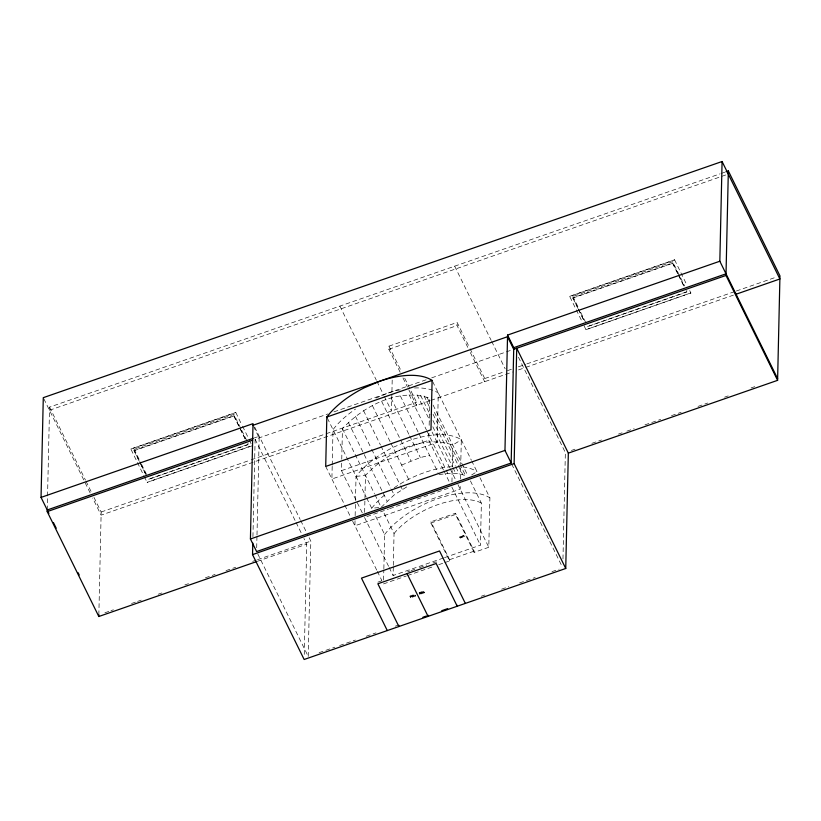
<?xml version="1.0" encoding="UTF-8"?>
<svg xmlns="http://www.w3.org/2000/svg" width="821" height="821" viewBox="0 0 821 821"><rect width="100%" height="100%" fill="white"/><g stroke="black" fill="none" stroke-linecap="round" stroke-linejoin="round"><path stroke-width="0.62" stroke-dasharray="4.11 3.08" d="M47.238 509.985L47.526 497.198M47.556 495.925L49.558 407.124L719.863 173.908M98.848 614.867L101.168 512.006L93.871 497.187M130.857 449.036L235.822 412.511L130.857 449.036L143.757 475.523M145.358 473.676L134.059 450.708L134.1 449.118L233.893 414.4L241.23 429.321M252.088 445.844L147.123 482.368L252.098 445.577M245.151 438.958L233.852 415.99L233.893 414.4M248.014 443.094L247.973 444.695L148.18 479.413L247.983 444.428M252.94 536.667L255.126 439.276L327.938 413.948M256.706 547.73L256.963 536.236M256.994 534.964L259.21 436.238L254.366 437.921M304.263 654.368L306.736 544.159L303.934 538.463M308.224 656.451L310.82 541.121L307.454 534.276M332.187 466.359L331.9 479.023L437.183 442.396L438.291 392.992A65.885 32.04 -26.2 0 0 414.041 387.994M332.218 465.097L333.018 429.619A65.885 32.04 -26.2 0 1 355.544 409.063M362.277 512.848L341.495 470.638L341.731 460.458M341.762 459.185L342.439 428.634C363.713 405.995 398.534 387.471 429.763 398.257L429.106 427.525M355.031 520.74L354.918 525.799L460.201 489.172L460.314 484.113M355.144 515.67L355.462 501.734M355.493 500.471L356.027 476.406A65.885 32.04 -26.2 0 1 393.31 447.25L409.063 440.579A65.885 32.04 -26.2 0 1 461.31 439.769L460.766 463.844M364.637 512.325L365.458 475.41C386.732 452.771 421.553 434.247 452.782 445.033L461.31 439.769M383.602 580.108L383.828 569.979M383.859 568.707L384.628 534.512L374.53 513.987M400.145 372.2L388.877 349.294L388.949 346.164L457.133 322.437L469.53 347.632M392.192 380.061L391.504 410.993L384.207 396.174M443.35 558.044L393.105 575.521L393.31 566.613M393.341 565.341L394.049 533.517L382.832 510.713M410.048 596.713L410.069 596.005L415.005 594.291L415.508 596.046L410.572 597.76L410.048 596.713L414.985 594.999L415.005 594.291M410.572 597.76L410.069 596.005M404.722 378.224L416.555 402.28L416.493 405.41L408.037 388.23M419.213 593.337L419.233 592.618L423.862 591.007L424.365 592.772L419.736 594.383L419.213 593.337L423.841 591.725L423.862 591.007M419.736 594.383L419.233 592.618M443.412 469.92L428.819 440.261L428.983 432.616M444.756 562.601L449.559 560.928L430.912 523.028L430.943 521.787L455.511 513.238L474.158 551.137L474.128 552.379L488.793 547.279L489.901 497.875L479.803 477.36M436.197 562.57L436.218 561.862L431.456 563.524M449.559 560.928L449.59 559.686L430.943 521.787M451.95 481.948L452.258 467.939M452.289 466.667L452.782 445.033M467.775 347.334L457.061 325.578L457.133 322.437M474.128 552.379L455.481 514.48L455.511 513.238M460.427 479.043L460.735 465.107M459.883 537.191L463.906 535.271L464.286 536.585L460.273 537.981L459.883 537.191L463.906 535.271M460.273 537.981L459.904 536.667M444.541 557.623L480.429 545.144L481.373 503.14L470.146 480.336M470.094 348.781L484.749 378.553L484.677 381.693L470.023 351.911M562.97 558.916L565.361 452.556L518.246 356.796M569.651 296.371L674.616 259.846L569.651 296.371L582.551 322.591M577.933 308.378L572.853 298.044L572.894 296.453L672.686 261.725L684.55 285.831M585.917 329.693L690.892 292.912L585.917 329.693L583.115 323.731M677.736 273.66L672.645 263.325L672.686 261.725M686.808 290.429L686.767 292.019L586.974 326.748L686.777 291.763M381.149 507.296L394.152 494.95L407.801 486.206M471.665 474.949L477.001 471.654L471.952 461.412M401.623 465.035L420.331 457.554L429.568 455.316M376.059 398.031L386.044 393.803A65.885 32.04 -26.2 0 1 401.746 389.523M721.074 173.488L724.707 172.225M49.486 410.264L727.057 174.514M388.877 349.294L457.061 325.578M134.059 450.708L233.852 415.99M572.853 298.044L672.645 263.325M333.973 411.844L426.858 379.528M431.682 377.845L512.509 349.725M101.168 512.006L249.964 460.242M251.175 459.822L324.962 434.145M326.173 433.724L416.555 402.28M484.749 378.553L505.079 371.472M507.491 370.64L512.335 368.957M518.39 366.843L525.656 364.319M526.866 363.898L735.144 291.434M736.355 291.003L776.317 277.108M429.65 400.833L101.096 515.147L92.681 498.049M430.84 400.422L512.499 372.005M518.554 369.902L524.598 367.798M525.809 367.377L733.902 294.975M341.495 470.638L428.819 440.261M366.905 516.583L388.436 509.092M389.636 508.681L408.776 502.021M409.966 501.6L412.358 500.769M417.15 499.106L450.637 487.448M104.914 612.764L109.757 611.081M110.968 610.65L113.39 609.808M131.555 603.486L136.399 601.803M137.61 601.383L141.243 600.12M158.207 594.219L161.84 592.957M184.848 584.952L188.481 583.68M205.445 577.779L215.133 574.413M226.032 570.616L235.719 567.249M252.683 561.348L256.316 560.086M257.527 559.665L310.82 541.121M571.395 450.462L575.008 449.2M591.9 443.319L601.547 439.964M618.429 434.093L622.051 432.831M626.875 431.158L634.11 428.634M644.967 424.857L660.648 419.408M671.496 415.631L681.153 412.265M698.035 406.395L707.681 403.039M724.574 397.159L728.186 395.907M751.102 387.933L754.725 386.67M257.178 561.4L306.736 544.159M430.912 523.028L455.481 514.48M460.283 537.447L464.296 536.051M377.906 582.151L382.658 580.498M407.657 571.796L410.038 570.975M411.229 570.554L414.79 569.312M419.552 567.66L426.694 565.176M449.59 559.686L474.158 551.137M383.51 583.905L406.333 575.973M407.534 575.552L433.95 566.367M438.753 564.694L443.556 563.021M419.747 593.675L424.375 592.064M410.582 597.052L415.518 595.338M319.112 652.664L334.835 647.194M339.668 645.511L355.39 640.041M366.279 636.254L375.956 632.888M395.301 626.156L398.934 624.894M481.229 596.262L484.831 595.009M501.61 589.17L508.804 586.666M519.601 582.91L535.189 577.481M551.979 571.642L559.173 569.138M439.071 474.61C447.814 473.307 457.246 472.301 465.62 475.78L433.088 409.669M356.027 476.406L365.458 475.41M366.679 498.039L371.718 508.291L379.969 507.419M674.616 259.846L686.951 285.195M689.763 290.624L690.882 293.169M683.955 286.016L672.656 263.059L572.863 297.777L584.162 320.744M678.3 274.799L683.944 286.283M572.894 296.453L578.538 307.926M580.796 312.524L586.451 323.997M578.507 309.527L584.152 321.001M454.67 266.178L491.132 340.284M491.687 341.423L505.151 368.783M511.719 464.142L562.211 566.747M432.657 381.549L471.398 460.273M433.129 405.102L467.908 475.78M426.91 397.118L429.722 402.824M424.067 395.989L430.245 408.54M433.047 414.246L457.728 464.399M458.292 465.538L462.777 474.651M420.588 395.404L430.132 414.8M432.944 420.506L455.378 466.102M455.932 467.241L459.298 474.076M417.109 394.829L430.03 421.07M432.831 426.776L452.453 466.656M453.018 467.796L455.819 473.491M432.113 432.103L449.528 467.498M450.093 468.637L455.706 480.049M457.954 484.616L488.793 547.279M388.949 346.164L401.346 371.359M402.967 377.927L407.473 387.091M409.125 394.819L426.53 430.183M427.084 431.323L445.587 468.924M446.152 470.064L447.825 473.481M443.976 471.059L449.59 482.471M451.837 487.038L480.429 545.144M400.361 395.948L418.33 432.462M418.884 433.601L437.952 472.342M463.896 535.805L464.286 536.585M391.114 398.195L409.084 434.699M409.648 435.838L420.331 457.554M339.894 306.11L376.357 380.215M376.911 381.355L383.643 395.034M381.693 401.469L410.911 460.838M372.416 405.677L390.375 442.18M390.94 443.319L409.443 480.932M363.559 410.664L380.41 444.9M380.965 446.039L400.032 484.78M400.586 485.909L402.269 489.326M355.442 416.288L371.164 448.225M371.728 449.374L390.796 488.115M391.35 489.254L394.152 494.95M348.33 422.343L387.04 501.005M423.841 591.725L424.365 592.772M342.439 428.634L374.427 493.637M374.992 494.776L380.595 506.157M414.985 594.999L415.508 596.046M327.384 418.176L366.115 496.9M364.514 517.415L388.62 566.408M389.185 567.547L393.105 575.521M325.711 466.441L350.434 516.676M352.671 521.243L376.788 570.236M377.342 571.375L381.827 580.488M254.705 427.084L300.158 519.457M300.722 520.596L306.89 533.137M253.545 426.427L259.169 437.87M255.126 439.276L295.519 521.356M296.083 522.495L301.687 533.896M235.822 412.511L241.99 425.319M242.554 426.191L248.732 438.732M249.286 439.882L251.534 444.705M241.795 430.471L247.449 441.944M245.161 438.691L233.862 415.724L134.069 450.452L140.843 464.224M257.743 553.847L307.67 655.312M134.1 449.118L140.873 462.89M141.438 464.039L147.657 476.673M141.407 465.374L147.062 476.857M144.322 476.662L147.123 482.368M49.558 407.124L85.456 480.09M86.02 481.229L91.624 492.631M43.852 398.821L90.433 493.483M384.628 534.512A65.885 32.04 -26.2 0 1 489.901 497.875M371.718 508.291A65.885 32.04 -26.2 0 1 386.127 493.739M394.254 487.736A65.885 32.04 -26.2 0 1 453.9 466.615M462.839 466.964A65.885 32.04 -26.2 0 1 477.001 471.654M394.049 533.517A56.239 27.35 -26.2 0 1 481.373 503.14"/><path stroke-width="1.23" d="M48.921 513.402L41.05 497.403L43.287 397.672L722.08 161.511L779.878 278.976L736.324 294.134M255.967 561.821L98.818 616.499L47.208 511.616L47.238 509.985L253.155 438.342M98.818 616.499L98.848 614.867M722.08 161.511L719.832 261.232L507.563 335.081L513.751 347.673L511.165 463.003L256.614 551.568L250.426 538.987L253.012 423.646L41.05 497.403M565.741 568.481L514.131 463.588L516.727 348.258L568.337 453.141L565.741 568.481L304.15 659.489L252.54 554.606L252.796 543.071M326.82 417.037L325.711 466.441L430.984 429.814L432.103 380.41A65.885 32.04 -26.2 0 0 379.856 381.221L364.093 387.881A65.885 32.04 -26.2 0 0 326.82 417.037L432.103 380.41M398.914 625.602L398.893 626.526L377.865 583.782L436.177 563.493L457.215 606.237L457.235 605.313M511.165 463.003L504.966 450.421L507.563 335.081M568.337 453.141L777.6 380.339L725.99 275.445L728.34 170.953L725.918 171.794M777.6 380.339L779.95 275.846L728.34 170.953M428.562 615.288L428.059 616.345L407.021 573.602M252.981 425.288L507.522 336.723L513.72 349.305L725.99 275.445M513.751 347.673L726.031 273.814M47.208 511.616L252.714 440.118M250.426 538.987L504.966 450.421M252.54 554.606L514.131 463.588M422.856 617.279L426.448 616.027M441.698 610.721L447.671 608.638M719.832 261.232L777.641 378.697M465.343 603.404L439.543 550.963L361.476 578.128L387.286 630.569M53.416 522.525L56.218 528.221M78.098 572.689L79.216 574.967"/></g></svg>
